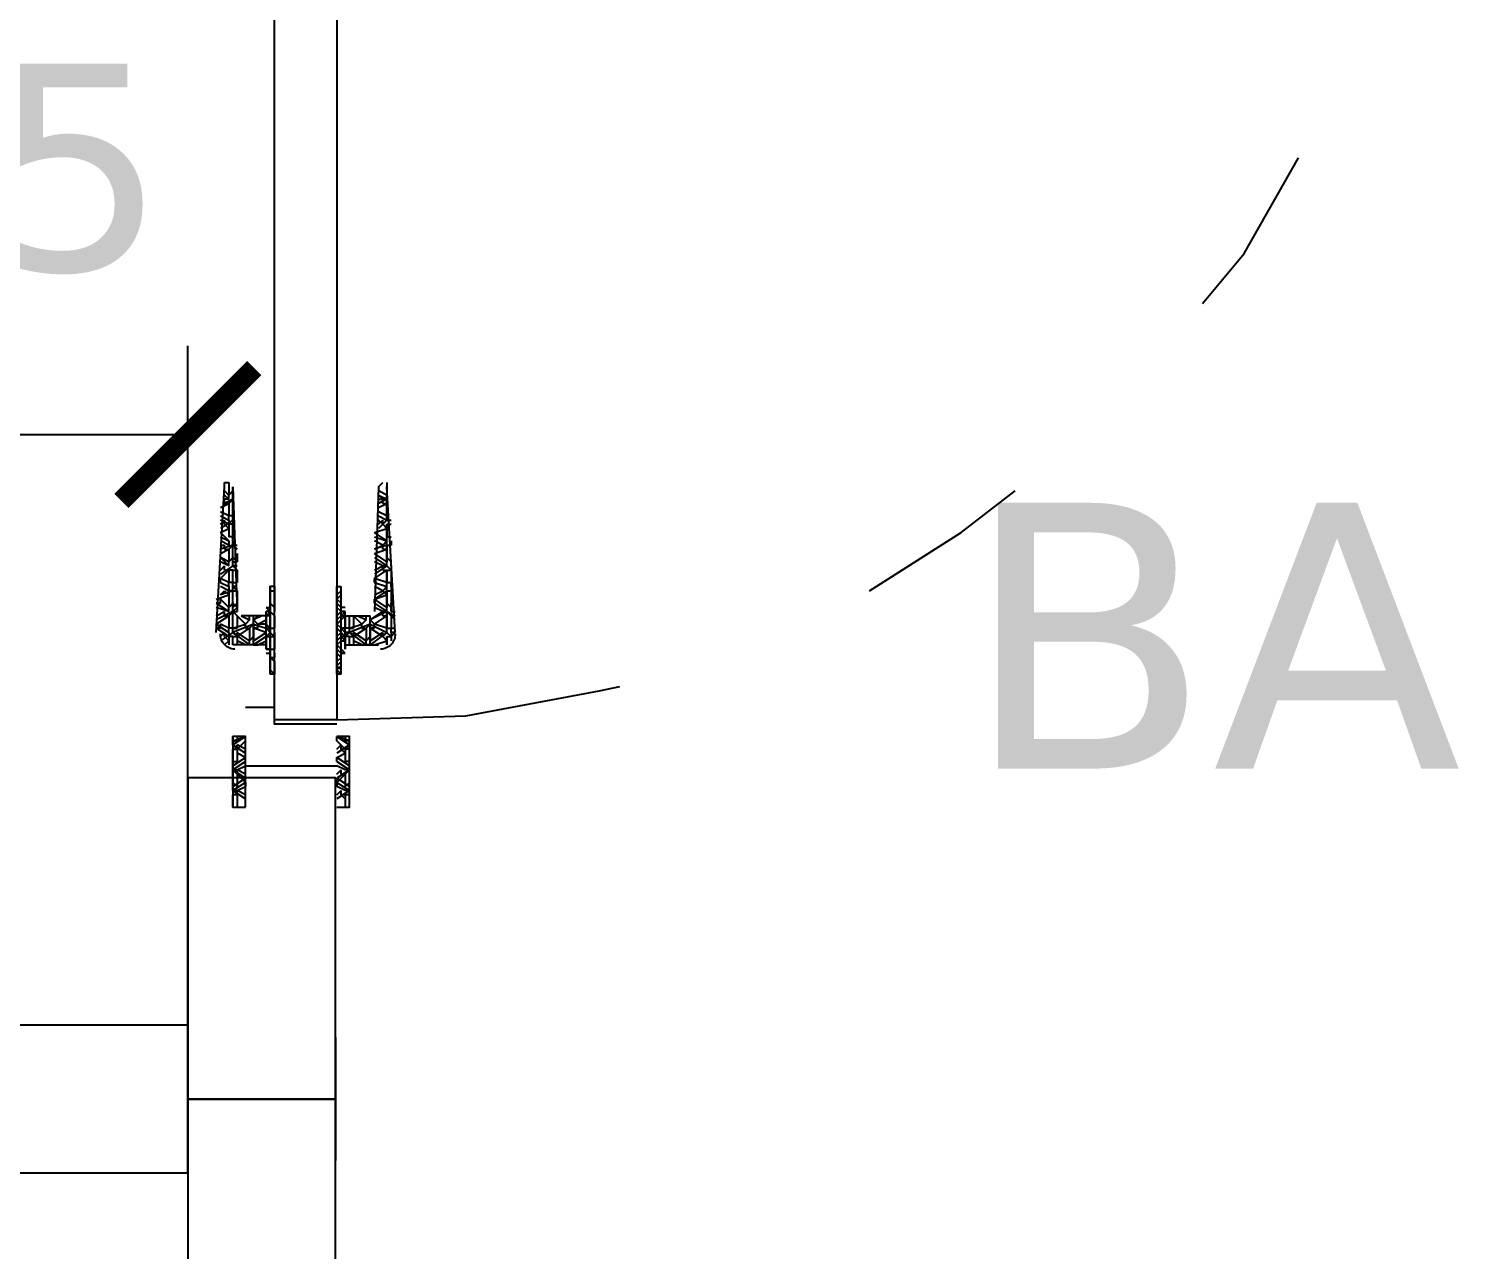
# Model space of a CAD drawing. Header units: centimetres. Extents: x -135 to 5290, y -1327 to 1388.
# Drawn here: x 3841.5 to 3939.7, y 437 to 519.7 of the extents above; entities that cross this region are included whole.
import ezdxf
from ezdxf.enums import TextEntityAlignment as Align

# ---------------------------------------------------------------- set-up
doc = ezdxf.new("R2010")
doc.units = ezdxf.units.CM
for name, color, linetype in [('IC_KAPILAR', 7, 'Continuous'), ('MONTAJ_OZEL_OLCU', 6, 'Continuous'), ('MONTAJ_OZEL_PANO', 6, 'Continuous'), ('MONTAJ_STANDART', 7, 'Continuous'), ('MONTAJ_YAZI', 4, 'Continuous')]:
    doc.layers.add(name, color=color, linetype=linetype)
doc.styles.add('PORTMAN', font='DejaVuSans.ttf')
doc.dimstyles.new('PORTMAN', dxfattribs={"dimtxt": 14, "dimasz": 9, "dimexe": 6, "dimexo": 5, "dimgap": 4, "dimtad": 1, "dimtxsty": 'PORTMAN', "dimblk": 'ARCHTICK', "dimcen": 2.5, "dimazin": 3, "dimtfac": 0.5, "dimtmove": 2, "dimatfit": 3})

# ---------------------------------------------------------------- blocks, each defined once
blk = doc.blocks.new('BOM_I16_577p5_IC_DOLU')
blk.add_lwpolyline([(0, 0), (10, 0), (10, 57.75), (0, 57.75)], close=True)
blk = doc.blocks.new('MNT_BOM_I16_577p5_IC_DOLU')
blk.add_blockref('BOM_I16_577p5_IC_DOLU', (0, 0))
blk = doc.blocks.new('_ARCHTICK')
at = {"color": 0, "linetype": 'BYBLOCK', "const_width": 0.15}
blk.add_lwpolyline([(-0.5, -0.5), (0.5, 0.5)], dxfattribs=at)
blk = doc.blocks.new('BOM_I14_1255p0_IC_DOLU')
blk.add_lwpolyline([(0, 0), (10, 0), (10, 125.5), (0, 125.5)], close=True)
blk = doc.blocks.new('MNT_BOM_I14_1255p0_IC_DOLU')
blk.add_blockref('BOM_I14_1255p0_IC_DOLU', (0, 0))
blk = doc.blocks.new('kaynak-ic-kapi')
at = {"color": 133, "linetype": 'Continuous', "lineweight": 25, "true_color": 0x6ec1dd}
for p, q in [((54259.032, 7922.696), (54259.314, 7922.978)), ((54259.314, 7922.978), (54259.314, 7922.696)), ((54259.314, 7922.978), (54269.182, 7922.414)), ((54259.596, 7922.696), (54259.596, 7922.978)), ((54260.16, 7922.978), (54260.442, 7922.696)), ((54260.442, 7922.978), (54260.442, 7922.696)), ((54260.724, 7922.696), (54260.724, 7922.978)), ((54258.468, 7922.414), (54259.032, 7922.414)), ((54259.032, 7922.414), (54258.468, 7922.414)), ((54258.468, 7921.568), (54258.75, 7922.414)), ((54258.468, 7921.85), (54258.468, 7921.568)), ((54258.468, 7919.595), (54258.468, 7921.85)), ((54258.75, 7922.696), (54258.75, 7922.696)), ((54259.032, 7922.696), (54258.75, 7922.696)), ((54258.75, 7922.696), (54258.75, 7922.696)), ((54259.032, 7922.132), (54258.75, 7922.414)), ((54258.75, 7921.286), (54259.314, 7922.132)), ((54259.032, 7922.414), (54259.032, 7922.696)), ((54259.314, 7922.696), (54259.032, 7922.696)), ((54259.032, 7922.414), (54259.032, 7922.414)), ((54259.314, 7922.414), (54259.032, 7922.132)), ((54259.032, 7922.132), (54259.314, 7922.132)), ((54259.032, 7922.132), (54259.596, 7921.286)), ((54259.314, 7922.696), (54259.596, 7922.696)), ((54259.314, 7922.414), (54259.596, 7922.414)), ((54259.596, 7922.414), (54259.596, 7922.696)), ((54260.442, 7922.696), (54259.596, 7922.696)), ((54259.596, 7922.414), (54259.596, 7922.414)), ((54260.442, 7922.414), (54259.596, 7922.414)), ((54259.596, 7922.414), (54259.878, 7921.568)), ((54259.878, 7921.568), (54260.442, 7922.414)), ((54260.724, 7922.414), (54260.16, 7921.286)), ((54260.16, 7921.286), (54260.724, 7922.132)), ((54260.724, 7922.414), (54260.442, 7922.696)), ((54260.724, 7922.414), (54260.442, 7922.414)), ((54260.442, 7922.132), (54260.442, 7922.414)), ((54260.442, 7922.132), (54260.724, 7922.132)), ((54261.006, 7922.696), (54260.724, 7922.696)), ((54260.724, 7922.696), (54260.724, 7922.696)), ((54260.724, 7922.696), (54261.006, 7922.696)), ((54260.724, 7922.414), (54260.724, 7922.132)), ((54260.724, 7922.414), (54261.006, 7922.414)), ((54260.724, 7922.132), (54261.006, 7921.568)), ((54269.182, 7921.85), (54260.724, 7921.568)), ((54261.288, 7922.414), (54261.006, 7922.696)), ((54262.134, 7922.696), (54261.006, 7922.696)), ((54261.006, 7922.696), (54261.288, 7922.696)), ((54261.288, 7922.414), (54261.006, 7922.414)), ((54262.134, 7922.414), (54261.006, 7922.414)), ((54261.006, 7922.414), (54261.57, 7921.568)), ((54262.134, 7922.414), (54261.57, 7921.568)), ((54261.57, 7921.568), (54261.852, 7922.414)), ((54261.852, 7922.696), (54261.852, 7922.696)), ((54261.852, 7922.696), (54261.852, 7922.696)), ((54262.134, 7922.132), (54261.852, 7922.414)), ((54261.852, 7921.568), (54262.134, 7922.132)), ((54262.134, 7922.414), (54262.134, 7922.696)), ((54262.134, 7922.414), (54262.134, 7922.696)), ((54262.416, 7922.696), (54262.134, 7922.696)), ((54262.134, 7922.414), (54262.134, 7922.414)), ((54262.416, 7922.414), (54262.134, 7922.132)), ((54262.134, 7922.132), (54262.134, 7922.132)), ((54262.134, 7922.132), (54262.416, 7921.568)), ((54262.416, 7922.696), (54262.416, 7922.696)), ((54262.416, 7922.696), (54262.698, 7922.696)), ((54262.698, 7921.568), (54262.416, 7922.414)), ((54262.416, 7922.414), (54262.698, 7922.414)), ((54262.698, 7922.414), (54262.698, 7922.696)), ((54263.543, 7922.696), (54262.698, 7922.696)), ((54262.698, 7922.696), (54262.698, 7922.696)), ((54262.698, 7922.414), (54262.698, 7922.414)), ((54263.543, 7922.414), (54262.698, 7922.414)), ((54262.698, 7922.414), (54262.979, 7921.568)), ((54262.979, 7921.568), (54263.543, 7922.414)), ((54263.825, 7922.414), (54263.261, 7921.568)), ((54263.543, 7922.414), (54263.543, 7922.696)), ((54263.543, 7922.696), (54263.543, 7922.696)), ((54263.543, 7922.696), (54263.543, 7922.696)), ((54263.543, 7922.414), (54263.543, 7922.414)), ((54263.543, 7922.132), (54263.543, 7922.414)), ((54263.543, 7922.132), (54263.825, 7922.132)), ((54263.543, 7921.568), (54263.825, 7922.132)), ((54263.825, 7922.696), (54263.825, 7922.696)), ((54263.825, 7922.696), (54263.825, 7922.696)), ((54263.825, 7922.696), (54264.107, 7922.696)), ((54263.825, 7922.414), (54263.825, 7922.132)), ((54263.825, 7922.414), (54264.107, 7922.414)), ((54263.825, 7922.132), (54264.107, 7921.568)), ((54264.389, 7922.414), (54264.107, 7922.696)), ((54264.107, 7922.696), (54264.107, 7922.696)), ((54264.389, 7922.414), (54264.107, 7922.414)), ((54264.953, 7922.414), (54264.107, 7922.414)), ((54264.107, 7922.414), (54264.671, 7921.568)), ((54264.671, 7921.568), (54264.953, 7922.414)), ((54265.235, 7922.414), (54264.953, 7921.568)), ((54265.235, 7922.414), (54264.953, 7922.414)), ((54264.953, 7922.132), (54264.953, 7922.414)), ((54264.953, 7922.132), (54265.235, 7922.132)), ((54264.953, 7921.568), (54265.235, 7922.132)), ((54265.235, 7922.414), (54265.235, 7922.696)), ((54265.235, 7922.414), (54265.235, 7922.696)), ((54265.517, 7922.696), (54265.235, 7922.696)), ((54265.517, 7922.414), (54265.235, 7922.132)), ((54265.235, 7922.132), (54265.517, 7921.568)), ((54265.517, 7922.696), (54265.517, 7922.696)), ((54265.517, 7922.696), (54265.517, 7922.696)), ((54265.517, 7922.696), (54265.517, 7922.696)), ((54265.799, 7921.568), (54265.517, 7922.414)), ((54265.517, 7922.414), (54265.517, 7922.414)), ((54265.517, 7922.414), (54266.081, 7921.568)), ((54265.799, 7922.414), (54265.799, 7922.696)), ((54265.799, 7922.414), (54265.799, 7922.414)), ((54266.645, 7922.414), (54265.799, 7922.414)), ((54266.081, 7921.568), (54266.363, 7922.414)), ((54266.927, 7922.414), (54266.363, 7921.85)), ((54266.645, 7922.132), (54266.363, 7922.414)), ((54266.645, 7922.414), (54266.645, 7922.696)), ((54266.645, 7922.414), (54266.645, 7922.414)), ((54266.927, 7922.414), (54266.645, 7922.132)), ((54266.645, 7922.132), (54266.927, 7922.132)), ((54266.645, 7921.85), (54266.927, 7922.132)), ((54266.645, 7922.132), (54266.927, 7921.85)), ((54266.927, 7922.414), (54268.336, 7922.414)), ((54266.927, 7922.414), (54267.209, 7922.414)), ((54267.209, 7922.414), (54267.209, 7922.414)), ((54267.209, 7922.414), (54267.209, 7922.414)), ((54268.054, 7922.414), (54267.209, 7922.414)), ((54267.209, 7922.414), (54267.491, 7921.85)), ((54267.772, 7921.85), (54268.054, 7922.414)), ((54268.336, 7922.414), (54268.054, 7921.85)), ((54268.336, 7922.414), (54268.054, 7922.414)), ((54268.054, 7922.132), (54268.054, 7922.414)), ((54268.054, 7922.132), (54268.336, 7922.132)), ((54268.618, 7921.85), (54268.336, 7922.414)), ((54268.336, 7922.414), (54268.336, 7922.414)), ((54268.336, 7922.414), (54268.336, 7922.132)), ((54268.336, 7922.414), (54268.618, 7922.414)), ((54268.336, 7921.85), (54268.336, 7922.132)), ((54268.336, 7922.132), (54268.618, 7921.85)), ((54268.9, 7922.414), (54268.618, 7922.414)), ((54269.464, 7922.414), (54268.618, 7922.414)), ((54268.618, 7922.414), (54268.9, 7921.85)), ((54269.182, 7921.85), (54269.464, 7922.132)), ((54269.464, 7922.132), (54269.464, 7922.132)), ((54258.468, 7921.286), (54258.468, 7921.568)), ((54258.468, 7921.568), (54258.468, 7921.568)), ((54258.468, 7921.286), (54258.468, 7921.286)), ((54258.468, 7921.286), (54258.75, 7921.286)), ((54258.468, 7921.004), (54258.468, 7920.723)), ((54258.468, 7921.004), (54258.75, 7921.004)), ((54259.032, 7921.286), (54258.75, 7921.286)), ((54259.032, 7921.286), (54258.75, 7921.004)), ((54259.596, 7921.286), (54258.75, 7921.286)), ((54259.596, 7921.004), (54258.75, 7921.004)), ((54258.75, 7921.004), (54259.314, 7920.159)), ((54259.032, 7920.159), (54259.596, 7921.004)), ((54259.596, 7921.568), (54259.596, 7921.286)), ((54259.596, 7921.568), (54259.878, 7921.568)), ((54259.878, 7921.286), (54259.596, 7921.286)), ((54259.878, 7921.286), (54259.596, 7921.004)), ((54259.596, 7920.723), (54259.596, 7921.004)), ((54260.16, 7921.286), (54259.878, 7921.568)), ((54260.16, 7921.004), (54259.878, 7920.723)), ((54260.16, 7921.286), (54260.16, 7921.286)), ((54260.442, 7920.441), (54260.16, 7921.004)), ((54260.16, 7921.004), (54260.16, 7921.004)), ((54260.16, 7921.004), (54260.442, 7921.004)), ((54260.442, 7921.286), (54260.442, 7921.286)), ((54260.442, 7921.286), (54260.442, 7921.286)), ((54260.442, 7919.595), (54260.442, 7921.286)), ((54260.442, 7921.004), (54260.442, 7921.004)), ((54260.442, 7921.004), (54260.442, 7921.004)), ((54260.724, 7921.286), (54260.724, 7921.286)), ((54261.288, 7921.568), (54261.288, 7921.568)), ((54261.288, 7921.568), (54261.57, 7921.568)), ((54262.698, 7921.568), (54262.698, 7921.568)), ((54262.698, 7921.568), (54262.979, 7921.568)), ((54247.473, 7919.877), (54248.319, 7919.877)), ((54248.601, 7919.877), (54248.037, 7919.031)), ((54248.319, 7919.877), (54248.319, 7919.595)), ((54249.164, 7919.031), (54248.601, 7919.877)), ((54248.601, 7919.877), (54248.601, 7919.595)), ((54248.601, 7919.877), (54248.882, 7919.877)), ((54249.164, 7919.877), (54248.882, 7919.595)), ((54248.882, 7919.877), (54249.446, 7919.031)), ((54249.164, 7919.877), (54249.164, 7919.877)), ((54250.01, 7919.877), (54249.446, 7919.031)), ((54250.01, 7919.877), (54249.728, 7919.595)), ((54250.574, 7919.031), (54250.01, 7919.877)), ((54250.01, 7919.877), (54250.01, 7919.877)), ((54250.01, 7919.877), (54250.01, 7919.595)), ((54250.01, 7919.877), (54250.292, 7919.877)), ((54250.292, 7919.877), (54250.856, 7919.031)), ((54250.574, 7919.877), (54250.574, 7919.877)), ((54250.574, 7919.877), (54250.574, 7919.595)), ((54251.702, 7919.877), (54251.138, 7919.031)), ((54251.42, 7919.877), (54251.42, 7919.877)), ((54251.42, 7919.877), (54251.42, 7919.595)), ((54251.702, 7919.877), (54251.42, 7919.595)), ((54252.266, 7919.031), (54251.702, 7919.877)), ((54251.702, 7919.877), (54252.266, 7919.877)), ((54251.702, 7919.877), (54251.984, 7919.877)), ((54251.984, 7919.877), (54251.984, 7919.877)), ((54251.984, 7919.877), (54251.984, 7919.595)), ((54251.984, 7919.877), (54252.266, 7919.031)), ((54258.468, 7920.723), (54258.468, 7920.723)), ((54258.468, 7920.723), (54258.468, 7920.723)), ((54258.468, 7920.723), (54258.75, 7920.159)), ((54259.032, 7920.159), (54258.468, 7920.159)), ((54258.468, 7919.877), (54259.032, 7919.877)), ((54259.032, 7920.159), (54258.75, 7920.159)), ((54259.032, 7919.877), (54259.032, 7920.159)), ((54259.314, 7919.877), (54259.032, 7920.159)), ((54259.032, 7920.159), (54259.314, 7920.159)), ((54259.032, 7919.877), (54259.032, 7919.595)), ((54259.314, 7919.877), (54260.442, 7919.877)), ((54259.314, 7919.877), (54259.596, 7919.877)), ((54259.314, 7919.877), (54259.596, 7919.877)), ((54259.596, 7920.723), (54259.878, 7920.723)), ((54259.596, 7919.877), (54259.878, 7920.723)), ((54259.596, 7919.877), (54259.596, 7920.159)), ((54260.442, 7920.159), (54259.596, 7920.159)), ((54259.596, 7919.877), (54259.596, 7919.595)), ((54259.596, 7919.877), (54259.596, 7919.595)), ((54259.878, 7920.723), (54260.442, 7920.159)), ((54260.442, 7920.159), (54260.442, 7920.159)), ((54248.319, 7919.595), (54247.473, 7919.595)), ((54248.319, 7919.313), (54248.037, 7919.595)), ((54248.319, 7919.313), (54248.601, 7919.313)), ((54248.319, 7919.031), (54248.601, 7919.313)), ((54248.601, 7919.595), (54248.882, 7919.031)), ((54249.728, 7919.595), (54248.882, 7919.595)), ((54249.164, 7919.031), (54248.882, 7919.031)), ((54249.164, 7919.031), (54249.728, 7919.595)), ((54249.164, 7919.031), (54249.446, 7919.031)), ((54249.728, 7919.313), (54249.728, 7919.595)), ((54249.728, 7919.313), (54250.01, 7919.313)), ((54249.728, 7919.031), (54250.01, 7919.313)), ((54250.01, 7919.595), (54250.292, 7919.031)), ((54250.292, 7912.828), (54250.292, 7919.031)), ((54251.42, 7919.595), (54250.574, 7919.595)), ((54250.574, 7919.031), (54250.574, 7919.031)), ((54250.574, 7919.031), (54250.856, 7919.031)), ((54250.856, 7919.031), (54251.138, 7919.595)), ((54251.42, 7919.313), (54251.138, 7919.595)), ((54251.42, 7919.595), (54251.984, 7919.031)), ((54251.42, 7919.313), (54251.702, 7919.313)), ((54251.42, 7919.031), (54251.702, 7919.313)), ((54252.266, 7919.595), (54251.984, 7919.595)), ((54251.984, 7919.031), (54251.984, 7919.031)), ((54251.984, 7919.031), (54252.266, 7919.031)), ((54252.266, 7919.031), (54252.266, 7919.031)), ((54327.544, 7919.031), (54253.394, 7919.031)), ((54253.394, 7919.031), (54253.394, 7914.802)), ((54256.777, 7919.031), (54256.495, 7919.313)), ((54256.495, 7919.313), (54262.416, 7919.313)), ((54256.777, 7919.031), (54256.495, 7919.031)), ((54256.495, 7919.031), (54256.495, 7919.031)), ((54256.777, 7919.031), (54257.059, 7919.313)), ((54256.777, 7919.313), (54257.059, 7919.031)), ((54256.777, 7919.031), (54257.059, 7919.031)), ((54257.341, 7919.313), (54257.059, 7919.031)), ((54257.341, 7919.031), (54257.623, 7919.313)), ((54257.623, 7919.313), (54257.905, 7919.031)), ((54257.905, 7919.313), (54257.905, 7919.595)), ((54257.905, 7919.595), (54258.187, 7919.313)), ((54257.905, 7919.595), (54257.905, 7919.313)), ((54258.187, 7919.031), (54257.905, 7919.313)), ((54258.187, 7919.595), (54258.187, 7919.595)), ((54259.032, 7919.595), (54258.187, 7919.595)), ((54258.187, 7919.595), (54260.724, 7919.595)), ((54258.187, 7919.595), (54258.187, 7919.595)), ((54258.187, 7919.313), (54258.468, 7919.031)), ((54258.187, 7919.031), (54258.187, 7919.031)), ((54258.187, 7919.031), (54258.468, 7919.031)), ((54258.468, 7919.031), (54258.75, 7919.313)), ((54259.032, 7919.313), (54258.75, 7919.595)), ((54258.75, 7919.313), (54258.75, 7919.595)), ((54259.032, 7919.595), (54259.314, 7919.313)), ((54259.032, 7919.313), (54259.314, 7919.313)), ((54259.032, 7919.031), (54259.314, 7919.313)), ((54259.314, 7919.313), (54259.596, 7919.031)), ((54260.442, 7919.595), (54259.596, 7919.595)), ((54259.596, 7919.031), (54259.596, 7919.031)), ((54259.596, 7919.031), (54259.878, 7919.031)), ((54260.442, 7919.595), (54260.442, 7919.595)), ((54260.442, 7919.313), (54260.442, 7919.595)), ((54260.442, 7919.313), (54260.724, 7919.313)), ((54260.442, 7919.031), (54260.724, 7919.313)), ((54260.724, 7919.595), (54260.724, 7919.595)), ((54260.724, 7919.595), (54260.724, 7919.595)), ((54261.006, 7919.595), (54261.006, 7919.313)), ((54261.288, 7919.031), (54261.006, 7919.313)), ((54261.288, 7919.313), (54261.57, 7919.031)), ((54261.288, 7919.031), (54261.288, 7919.031)), ((54261.288, 7919.031), (54261.57, 7919.031)), ((54261.57, 7919.031), (54261.852, 7919.313)), ((54262.134, 7919.313), (54261.852, 7919.031)), ((54261.852, 7919.031), (54262.134, 7919.313)), ((54262.416, 7919.313), (54262.416, 7919.313)), ((54253.394, 7914.802), (54327.262, 7914.802)), ((54254.239, 7914.802), (54254.239, 7912.828)), ((54256.495, 7914.802), (54256.495, 7914.802)), ((54256.777, 7914.52), (54256.495, 7914.802)), ((54257.341, 7914.802), (54256.495, 7914.802)), ((54256.495, 7914.802), (54256.495, 7914.802)), ((54256.495, 7914.802), (54256.495, 7914.52)), ((54256.495, 7914.52), (54256.495, 7914.52)), ((54256.777, 7914.52), (54256.495, 7914.52)), ((54256.495, 7914.52), (54256.495, 7914.52)), ((54257.623, 7914.52), (54257.341, 7914.802)), ((54257.341, 7914.802), (54257.341, 7914.802)), ((54257.341, 7914.802), (54257.341, 7914.802)), ((54257.623, 7914.52), (54257.341, 7914.52)), ((54257.905, 7914.802), (54257.623, 7914.802)), ((54257.623, 7914.802), (54257.623, 7914.802)), ((54257.623, 7914.802), (54257.905, 7914.802)), ((54257.623, 7914.52), (54257.623, 7914.52)), ((54257.623, 7914.52), (54257.623, 7914.52)), ((54257.623, 7914.52), (54257.905, 7914.52)), ((54257.905, 7914.802), (54258.187, 7914.802)), ((54257.905, 7914.52), (54258.187, 7914.52)), ((54257.905, 7914.238), (54257.905, 7914.52)), ((54258.187, 7914.52), (54258.187, 7914.802)), ((54259.032, 7914.802), (54258.187, 7914.802)), ((54258.187, 7914.238), (54258.187, 7914.52)), ((54258.187, 7914.52), (54258.187, 7914.238)), ((54259.032, 7914.238), (54258.187, 7914.238)), ((54258.187, 7914.238), (54258.187, 7914.238)), ((54258.187, 7914.238), (54260.724, 7914.238)), ((54258.468, 7913.674), (54258.75, 7914.238)), ((54258.468, 7914.238), (54258.468, 7911.982)), ((54259.032, 7914.802), (54258.75, 7914.802)), ((54258.75, 7914.802), (54258.75, 7914.802)), ((54259.032, 7914.238), (54258.75, 7914.238)), ((54258.75, 7914.238), (54258.75, 7914.238)), ((54258.75, 7913.392), (54259.314, 7914.238)), ((54259.032, 7914.52), (54259.032, 7914.802)), ((54259.314, 7914.802), (54259.032, 7914.802)), ((54259.032, 7914.52), (54259.032, 7914.238)), ((54259.314, 7914.52), (54259.032, 7914.52)), ((54259.032, 7914.238), (54259.032, 7914.52)), ((54259.032, 7914.238), (54259.314, 7914.52)), ((54259.032, 7914.238), (54259.314, 7914.238)), ((54259.032, 7914.238), (54259.314, 7914.238)), ((54259.314, 7914.802), (54259.314, 7914.802)), ((54259.314, 7914.802), (54259.596, 7914.802)), ((54259.314, 7914.52), (54259.596, 7914.52)), ((54259.314, 7914.238), (54259.314, 7914.238)), ((54259.314, 7914.238), (54259.596, 7913.392)), ((54259.596, 7914.52), (54259.596, 7914.802)), ((54260.442, 7914.802), (54259.596, 7914.802)), ((54259.596, 7914.802), (54259.596, 7914.802)), ((54259.596, 7914.238), (54259.596, 7914.52)), ((54259.596, 7914.52), (54259.596, 7914.52)), ((54259.596, 7914.52), (54259.878, 7914.238)), ((54259.878, 7913.392), (54259.596, 7914.238)), ((54260.442, 7914.238), (54259.596, 7914.238)), ((54259.878, 7913.674), (54260.16, 7914.238)), ((54259.878, 7914.238), (54259.878, 7913.674)), ((54260.16, 7914.238), (54260.442, 7914.238)), ((54260.442, 7913.956), (54260.16, 7913.392)), ((54260.724, 7914.52), (54260.442, 7914.802)), ((54260.724, 7914.52), (54260.442, 7914.802)), ((54260.442, 7914.802), (54260.442, 7914.802)), ((54260.442, 7914.802), (54260.442, 7914.802)), ((54260.724, 7914.52), (54260.442, 7914.238)), ((54260.442, 7914.238), (54260.442, 7914.238)), ((54260.442, 7914.238), (54260.724, 7914.238)), ((54260.442, 7914.238), (54260.442, 7912.546)), ((54261.006, 7914.802), (54260.724, 7914.802)), ((54260.724, 7914.802), (54260.724, 7914.802)), ((54260.724, 7914.802), (54261.006, 7914.802)), ((54261.006, 7914.238), (54260.724, 7914.52)), ((54260.724, 7914.52), (54260.724, 7914.238)), ((54260.724, 7914.52), (54261.006, 7914.52)), ((54260.724, 7914.238), (54260.724, 7914.238)), ((54260.724, 7914.238), (54260.724, 7914.238)), ((54260.724, 7914.238), (54260.724, 7914.238)), ((54261.288, 7914.52), (54261.006, 7914.802)), ((54262.134, 7914.802), (54261.006, 7914.802)), ((54261.006, 7914.802), (54261.288, 7914.802)), ((54261.006, 7914.52), (54261.006, 7914.52)), ((54261.006, 7914.238), (54261.006, 7914.52)), ((54261.288, 7914.52), (54261.288, 7914.52)), ((54261.852, 7914.802), (54261.852, 7914.802)), ((54261.852, 7914.802), (54261.852, 7914.802)), ((54262.134, 7914.52), (54262.134, 7914.802)), ((54262.134, 7914.52), (54262.134, 7914.802)), ((54262.416, 7914.802), (54262.134, 7914.802)), ((54262.134, 7914.52), (54262.134, 7914.52)), ((54262.134, 7914.52), (54262.134, 7914.52)), ((54262.416, 7914.802), (54262.416, 7914.802)), ((54262.416, 7914.802), (54262.416, 7914.802)), ((54262.416, 7914.52), (54262.416, 7914.52)), ((54262.416, 7914.52), (54262.416, 7914.52)), ((54262.416, 7914.52), (54262.416, 7914.52)), ((54258.468, 7913.392), (54258.468, 7913.674)), ((54258.468, 7913.674), (54258.468, 7913.674)), ((54258.468, 7913.674), (54258.468, 7913.674)), ((54258.468, 7913.392), (54258.468, 7913.392)), ((54258.468, 7913.392), (54258.75, 7913.392)), ((54259.314, 7911.982), (54258.468, 7913.11)), ((54258.468, 7913.11), (54258.468, 7912.828)), ((54258.468, 7913.11), (54258.75, 7913.11)), ((54259.032, 7913.392), (54258.75, 7913.392)), ((54259.032, 7913.392), (54258.75, 7913.11)), ((54259.596, 7913.392), (54258.75, 7913.392)), ((54259.596, 7913.11), (54258.75, 7913.11)), ((54258.75, 7913.11), (54259.314, 7912.264)), ((54259.032, 7912.264), (54259.596, 7913.11)), ((54259.596, 7913.674), (54259.596, 7913.392)), ((54259.596, 7913.674), (54259.878, 7913.674)), ((54259.878, 7913.392), (54259.596, 7913.392)), ((54259.878, 7913.392), (54259.596, 7913.11)), ((54259.596, 7912.828), (54259.596, 7913.11)), ((54260.16, 7913.392), (54259.878, 7913.674)), ((54260.16, 7913.11), (54259.878, 7912.828)), ((54260.16, 7913.392), (54260.442, 7913.674)), ((54260.16, 7913.392), (54260.16, 7913.392)), ((54260.442, 7912.546), (54260.16, 7913.11)), ((54260.16, 7913.11), (54260.16, 7913.11)), ((54260.16, 7913.11), (54260.442, 7913.11)), ((54260.442, 7913.392), (54260.442, 7913.392)), ((54260.442, 7913.392), (54260.442, 7913.392)), ((54260.442, 7913.11), (54260.442, 7913.11)), ((54260.442, 7913.11), (54260.442, 7913.11)), ((54248.319, 7912.264), (54247.473, 7912.264)), ((54247.473, 7911.982), (54248.319, 7911.982)), ((54248.601, 7911.982), (54248.037, 7912.828)), ((54248.319, 7912.264), (54248.037, 7912.264)), ((54248.319, 7912.828), (54248.601, 7912.264)), ((54248.319, 7912.264), (54248.319, 7911.982)), ((54248.319, 7912.264), (54248.601, 7912.264)), ((54249.164, 7912.828), (54248.601, 7911.982)), ((54248.601, 7912.264), (54248.882, 7912.828)), ((54249.164, 7912.828), (54248.882, 7912.828)), ((54248.882, 7911.982), (54249.446, 7912.828)), ((54249.164, 7911.982), (54248.882, 7912.264)), ((54249.728, 7912.264), (54248.882, 7912.264)), ((54249.164, 7912.828), (54249.446, 7912.828)), ((54249.164, 7912.828), (54249.728, 7912.264)), ((54249.164, 7911.982), (54249.164, 7911.982)), ((54250.01, 7911.982), (54249.446, 7912.828)), ((54249.728, 7912.828), (54250.01, 7912.264)), ((54250.01, 7911.982), (54249.728, 7912.264)), ((54249.728, 7912.264), (54249.728, 7912.264)), ((54249.728, 7912.264), (54250.01, 7912.264)), ((54250.574, 7912.828), (54250.01, 7911.982)), ((54250.01, 7912.264), (54250.292, 7912.828)), ((54250.01, 7911.982), (54250.01, 7912.264)), ((54250.01, 7911.982), (54250.01, 7911.982)), ((54250.01, 7911.982), (54250.292, 7911.982)), ((54250.292, 7911.982), (54250.856, 7912.828)), ((54250.574, 7912.828), (54250.574, 7912.828)), ((54250.574, 7912.828), (54250.856, 7912.828)), ((54250.574, 7911.982), (54250.574, 7912.264)), ((54251.42, 7912.264), (54250.574, 7912.264)), ((54250.574, 7911.982), (54250.574, 7911.982)), ((54250.856, 7912.828), (54251.138, 7912.264)), ((54251.702, 7911.982), (54251.138, 7912.828)), ((54251.42, 7912.264), (54251.138, 7912.264)), ((54251.42, 7912.264), (54251.984, 7912.828)), ((54251.42, 7912.828), (54251.702, 7912.264)), ((54251.42, 7911.982), (54251.42, 7912.264)), ((54251.702, 7911.982), (54251.42, 7912.264)), ((54251.42, 7912.264), (54251.702, 7912.264)), ((54251.42, 7911.982), (54251.42, 7911.982)), ((54252.266, 7912.828), (54251.702, 7911.982)), ((54251.702, 7911.982), (54252.266, 7911.982)), ((54251.702, 7911.982), (54251.984, 7911.982)), ((54251.984, 7912.828), (54251.984, 7912.828)), ((54251.984, 7912.828), (54252.266, 7912.828)), ((54251.984, 7911.982), (54252.266, 7912.828)), ((54251.984, 7911.982), (54251.984, 7912.264)), ((54252.266, 7912.264), (54251.984, 7912.264)), ((54251.984, 7911.982), (54251.984, 7911.982)), ((54252.266, 7912.828), (54252.266, 7912.828)), ((54258.468, 7912.828), (54258.468, 7912.828)), ((54258.468, 7912.828), (54258.468, 7912.828)), ((54258.468, 7912.828), (54258.75, 7912.264)), ((54259.032, 7912.264), (54258.468, 7912.264)), ((54258.468, 7911.982), (54259.032, 7911.982)), ((54259.032, 7912.264), (54258.75, 7912.264)), ((54259.032, 7911.982), (54259.032, 7912.264)), ((54259.314, 7911.982), (54259.032, 7912.264)), ((54259.032, 7912.264), (54259.314, 7912.264)), ((54259.032, 7911.982), (54259.032, 7911.7)), ((54259.314, 7911.982), (54259.596, 7911.982)), ((54259.596, 7912.828), (54259.878, 7912.828)), ((54259.596, 7911.982), (54259.878, 7912.828)), ((54259.596, 7911.982), (54259.596, 7912.264)), ((54260.442, 7912.264), (54259.596, 7912.264)), ((54259.596, 7911.982), (54259.596, 7911.7)), ((54259.878, 7912.828), (54260.442, 7912.264)), ((54260.724, 7911.982), (54260.442, 7912.264)), ((54260.724, 7911.982), (54260.442, 7912.264)), ((54260.442, 7912.264), (54260.442, 7912.264)), ((54260.724, 7911.982), (54260.442, 7911.7)), ((54260.724, 7912.546), (54260.724, 7912.546)), ((54260.724, 7911.982), (54260.724, 7912.264)), ((54260.724, 7912.264), (54260.724, 7912.264)), ((54269.182, 7911.982), (54260.724, 7912.264)), ((54260.724, 7911.982), (54261.006, 7911.982)), ((54261.288, 7911.982), (54261.006, 7912.264)), ((54262.134, 7912.264), (54261.006, 7912.264)), ((54261.006, 7911.982), (54261.288, 7912.264)), ((54261.288, 7911.982), (54261.006, 7911.7)), ((54261.852, 7912.264), (54261.852, 7912.264)), ((54261.852, 7912.264), (54261.852, 7912.264)), ((54262.134, 7911.982), (54261.852, 7911.137)), ((54262.134, 7911.982), (54262.134, 7912.264)), ((54262.134, 7911.982), (54262.134, 7912.264)), ((54262.416, 7911.982), (54262.134, 7912.264)), ((54262.134, 7911.982), (54262.134, 7911.7)), ((54262.416, 7912.264), (54262.416, 7911.982)), ((54262.416, 7911.982), (54262.698, 7911.982)), ((54262.698, 7911.982), (54262.698, 7912.264)), ((54263.543, 7912.264), (54262.698, 7912.264)), ((54262.698, 7911.982), (54262.698, 7912.264)), ((54262.698, 7911.982), (54262.698, 7911.7)), ((54263.261, 7912.264), (54263.543, 7912.264)), ((54263.825, 7911.982), (54263.543, 7912.264)), ((54263.543, 7911.982), (54263.543, 7912.264)), ((54263.543, 7912.264), (54263.543, 7912.264)), ((54263.543, 7911.982), (54263.543, 7911.7)), ((54263.825, 7911.982), (54263.825, 7912.264)), ((54263.825, 7911.982), (54264.107, 7911.982)), ((54264.389, 7911.982), (54264.107, 7912.264)), ((54264.671, 7912.264), (54264.107, 7912.264)), ((54264.107, 7911.982), (54264.107, 7912.264)), ((54264.389, 7911.982), (54264.107, 7911.7)), ((54265.235, 7911.982), (54264.953, 7912.264)), ((54265.235, 7911.982), (54264.953, 7911.137)), ((54265.235, 7911.982), (54264.953, 7911.7)), ((54265.235, 7911.982), (54265.235, 7912.264)), ((54265.517, 7911.982), (54265.235, 7911.982)), ((54265.517, 7911.982), (54265.517, 7911.982)), ((54265.517, 7911.982), (54265.517, 7911.982)), ((54265.517, 7911.982), (54265.799, 7911.982)), ((54265.799, 7911.982), (54265.799, 7911.982)), ((54265.799, 7911.982), (54265.799, 7911.7)), ((54266.927, 7911.982), (54266.363, 7911.137)), ((54266.927, 7911.982), (54266.645, 7911.982)), ((54266.645, 7911.982), (54266.645, 7911.982)), ((54266.645, 7911.982), (54266.645, 7911.7)), ((54266.927, 7911.982), (54266.927, 7911.982)), ((54266.927, 7911.982), (54267.209, 7911.982)), ((54267.209, 7911.982), (54267.209, 7911.982)), ((54267.209, 7911.982), (54267.209, 7911.7)), ((54267.209, 7911.982), (54267.209, 7911.982)), ((54268.336, 7911.982), (54268.054, 7911.418)), ((54268.336, 7911.982), (54268.054, 7911.7)), ((54268.336, 7911.982), (54268.336, 7911.982)), ((54268.336, 7911.982), (54268.336, 7911.982)), ((54268.9, 7911.982), (54268.618, 7911.7)), ((54268.9, 7911.982), (54268.9, 7911.982)), ((54259.032, 7911.7), (54258.468, 7911.7)), ((54258.468, 7911.418), (54258.75, 7911.7)), ((54259.032, 7911.418), (54258.75, 7911.7)), ((54259.314, 7911.7), (54259.032, 7911.7)), ((54259.032, 7911.7), (54259.596, 7910.855)), ((54259.032, 7911.418), (54259.314, 7911.418)), ((54259.032, 7911.137), (54259.314, 7911.418)), ((54259.878, 7910.855), (54259.314, 7911.7)), ((54259.314, 7911.7), (54259.596, 7911.7)), ((54259.314, 7910.855), (54269.182, 7911.418)), ((54260.442, 7911.7), (54259.596, 7911.7)), ((54259.596, 7911.7), (54259.878, 7911.137)), ((54259.596, 7911.137), (54259.596, 7910.855)), ((54259.596, 7911.137), (54259.878, 7911.137)), ((54259.878, 7910.855), (54260.442, 7911.7)), ((54260.442, 7911.418), (54260.442, 7911.7)), ((54260.442, 7911.418), (54260.724, 7911.418)), ((54260.442, 7910.855), (54260.724, 7911.418)), ((54261.288, 7910.855), (54260.724, 7911.7)), ((54260.724, 7911.7), (54260.724, 7911.7)), ((54260.724, 7911.7), (54261.006, 7911.7)), ((54260.724, 7911.7), (54261.006, 7910.855)), ((54262.134, 7911.7), (54261.006, 7911.7)), ((54261.006, 7911.7), (54261.57, 7911.137)), ((54261.288, 7911.137), (54261.288, 7910.855)), ((54261.288, 7911.137), (54261.57, 7911.137)), ((54261.57, 7910.855), (54261.852, 7911.7)), ((54262.134, 7911.418), (54261.852, 7911.7)), ((54261.852, 7911.137), (54262.134, 7911.418)), ((54262.416, 7911.7), (54262.134, 7911.7)), ((54262.134, 7911.7), (54262.416, 7911.137)), ((54262.134, 7911.418), (54262.134, 7911.418)), ((54262.698, 7911.137), (54262.416, 7911.7)), ((54262.416, 7911.7), (54262.698, 7911.7)), ((54263.543, 7911.7), (54262.698, 7911.7)), ((54262.698, 7911.7), (54262.979, 7911.137)), ((54262.698, 7911.137), (54262.698, 7911.137)), ((54262.698, 7911.137), (54262.979, 7911.137)), ((54262.979, 7911.137), (54263.543, 7911.7)), ((54263.543, 7911.418), (54263.543, 7911.7)), ((54263.543, 7911.418), (54263.825, 7911.418)), ((54263.543, 7911.137), (54263.825, 7911.418)), ((54264.389, 7911.137), (54263.825, 7911.7)), ((54263.825, 7911.7), (54263.825, 7911.7)), ((54263.825, 7911.7), (54264.107, 7911.7)), ((54263.825, 7911.7), (54264.107, 7911.137)), ((54264.953, 7911.7), (54264.107, 7911.7)), ((54264.107, 7911.7), (54264.389, 7911.137)), ((54264.671, 7911.137), (54264.953, 7911.7)), ((54264.953, 7911.418), (54264.953, 7911.7)), ((54264.953, 7911.418), (54265.235, 7911.418)), ((54265.517, 7911.7), (54265.235, 7911.7)), ((54265.235, 7911.7), (54265.517, 7911.137)), ((54265.235, 7911.137), (54265.235, 7911.418)), ((54265.799, 7911.137), (54265.517, 7911.7)), ((54265.517, 7911.7), (54265.517, 7911.7)), ((54265.517, 7911.7), (54266.081, 7911.137)), ((54266.645, 7911.7), (54265.799, 7911.7)), ((54266.081, 7911.137), (54266.363, 7911.7)), ((54266.645, 7911.418), (54266.363, 7911.7)), ((54266.927, 7911.7), (54266.645, 7911.7)), ((54266.645, 7911.7), (54266.927, 7911.137)), ((54266.645, 7911.418), (54266.927, 7911.418)), ((54266.645, 7911.137), (54266.927, 7911.418)), ((54267.209, 7911.137), (54266.927, 7911.7)), ((54266.927, 7911.7), (54267.209, 7911.7)), ((54268.054, 7911.7), (54267.209, 7911.7)), ((54267.209, 7911.7), (54267.491, 7911.137)), ((54267.772, 7911.137), (54268.054, 7911.7)), ((54268.054, 7911.418), (54268.054, 7911.7)), ((54268.054, 7911.418), (54268.336, 7911.418)), ((54268.618, 7911.418), (54268.336, 7911.7)), ((54268.336, 7911.7), (54268.336, 7911.7)), ((54268.336, 7911.7), (54268.618, 7911.7)), ((54268.336, 7911.7), (54268.336, 7911.418)), ((54268.336, 7911.418), (54268.336, 7911.418)), ((54269.464, 7911.7), (54268.618, 7911.7)), ((54268.618, 7911.7), (54268.9, 7911.418)), ((54269.182, 7911.7), (54269.182, 7911.7)), ((54269.182, 7911.418), (54269.464, 7911.418)), ((54269.182, 7911.418), (54269.182, 7911.418)), ((54269.464, 7911.418), (54269.464, 7911.7)), ((54259.878, 7910.855), (54259.878, 7910.855))]:
    blk.add_line(p, q, dxfattribs=at)
at = {"color": 7, "linetype": 'Continuous', "lineweight": 25}
for points in [[(54281.588, 7977.674), (54284.971, 7980.494), (54291.455, 7984.159)], [(54262.134, 7955.119), (54266.081, 7961.322), (54268.9, 7964.987)], [(54253.394, 7919.031), (54253.675, 7927.771), (54255.367, 7936.793), (54255.649, 7938.203)]]:
    blk.add_lwpolyline(points, dxfattribs=at)
at = {"color": 133, "linetype": 'Continuous', "lineweight": 25, "true_color": 0x6ec1dd}
for points in [[(54261.288, 7921.568), (54260.724, 7922.414), (54260.442, 7922.978)], [(54259.314, 7922.414), (54258.468, 7921.286), (54258.468, 7921.004)], [(54259.878, 7921.286), (54259.314, 7922.414), (54259.032, 7922.696)], [(54259.314, 7922.414), (54260.724, 7922.414), (54262.134, 7922.414), (54263.543, 7922.414)], [(54264.389, 7921.568), (54263.825, 7922.414), (54263.543, 7922.696)], [(54263.825, 7922.414), (54265.235, 7922.414), (54266.645, 7922.414)], [(54267.209, 7921.85), (54266.927, 7922.414), (54266.927, 7922.696)], [(54258.468, 7921.286), (54259.878, 7921.286), (54260.442, 7921.286)], [(54259.314, 7919.595), (54259.314, 7919.877), (54258.468, 7921.004)], [(54259.878, 7921.286), (54259.314, 7919.877), (54259.032, 7919.595), (54259.032, 7919.313), (54258.75, 7919.031)], [(54247.473, 7919.031), (54247.473, 7919.877), (54252.266, 7919.877), (54252.266, 7919.031)], [(54248.601, 7919.877), (54250.01, 7919.877), (54251.42, 7919.877)], [(54259.314, 7919.877), (54259.314, 7919.595), (54259.032, 7919.595)], [(54253.112, 7919.031), (54253.112, 7914.802), (54254.239, 7914.802)], [(54256.495, 7919.313), (54256.495, 7919.031), (54262.416, 7919.031), (54262.416, 7919.313)], [(54259.314, 7919.595), (54259.596, 7919.313), (54259.878, 7919.031)], [(54259.596, 7919.595), (54259.596, 7919.313), (54259.878, 7919.031)], [(54259.878, 7919.031), (54260.16, 7919.313), (54260.442, 7919.595)], [(54260.724, 7919.595), (54260.442, 7919.313), (54260.16, 7919.031)], [(54260.724, 7919.595), (54260.724, 7919.313), (54261.006, 7919.031)], [(54256.495, 7914.802), (54262.416, 7914.802), (54262.416, 7914.52), (54256.495, 7914.52)], [(54256.495, 7914.52), (54257.623, 7914.52), (54259.032, 7914.52)], [(54257.905, 7914.52), (54257.623, 7914.52), (54257.623, 7914.802)], [(54259.032, 7914.238), (54258.468, 7913.392), (54258.468, 7913.11)], [(54259.596, 7914.238), (54259.314, 7914.52), (54259.032, 7914.802)], [(54259.314, 7914.52), (54260.724, 7914.52), (54262.134, 7914.52), (54262.416, 7914.52)], [(54260.724, 7914.52), (54260.442, 7914.52), (54260.442, 7914.238)], [(54258.468, 7913.392), (54259.878, 7913.392), (54260.442, 7913.392)], [(54259.878, 7913.392), (54259.314, 7911.982), (54258.75, 7911.137)], [(54248.601, 7912.264), (54248.601, 7911.982), (54248.882, 7911.982)], [(54248.601, 7911.982), (54250.01, 7911.982), (54251.42, 7911.982)], [(54259.314, 7911.982), (54260.724, 7911.982), (54262.134, 7911.982), (54263.543, 7911.982)], [(54261.006, 7912.264), (54260.724, 7911.982), (54260.16, 7910.855)], [(54263.825, 7912.264), (54263.825, 7911.982), (54263.261, 7911.137)], [(54263.825, 7911.982), (54265.235, 7911.982), (54266.645, 7911.982)], [(54266.927, 7911.982), (54268.336, 7911.982), (54269.182, 7911.982)]]:
    blk.add_lwpolyline(points, dxfattribs=at)
for points in [[(54269.182, 7922.132), (54269.182, 7922.132)], [(54247.473, 7912.828), (54252.266, 7912.828), (54252.266, 7911.982), (54247.473, 7911.982)]]:
    blk.add_lwpolyline(points, close=True, dxfattribs=at)
for points in [[(54259.218, 7922.977), (54258.949, 7922.989), (54258.686, 7922.891), (54258.492, 7922.705)], [(54258.492, 7922.705), (54258.297, 7922.518), (54258.187, 7922.261), (54258.187, 7921.991)], [(54258.187, 7912.123), (54258.187, 7911.854), (54258.297, 7911.596), (54258.492, 7911.41)], [(54258.492, 7911.41), (54258.686, 7911.224), (54258.949, 7911.125), (54259.218, 7911.138)]]:
    blk.add_open_spline(points, degree=3, dxfattribs=at)
blk = doc.blocks.new('BOM_K01_IC_KAPI_ACIKLIK820')
at = {"layer": 'IC_KAPILAR'}
blk.add_blockref('kaynak-ic-kapi', (0, 0), dxfattribs=at)
blk = doc.blocks.new('BOM_I15_1255p0_IC_K01_SAG_UST')
blk.add_lwpolyline([(0, 0), (10, 0), (10, 21.75), (0, 21.75)], close=True)
at = {"layer": 'IC_KAPILAR', "xscale": -1, "rotation": 270}
blk.add_blockref('BOM_K01_IC_KAPI_ACIKLIK820', (-7908.93, -54227.719), dxfattribs=at)
blk = doc.blocks.new('MNT_BOM_I15_1255p0_IC_K01_SAG_UST')
blk.add_blockref('BOM_I15_1255p0_IC_K01_SAG_UST', (0, 0))
blk = doc.blocks.new('BOM_B05_UCLU_H_100')
for p, q in [((9.167, 5), (5, 5)), ((5, 5), (5, -5)), ((-5, -4.167), (-5, 4.167)), ((5, -4.167), (5, 4.167)), ((5, 0), (-5, 0)), ((-5, 0), (-5, -4.167)), ((5, -4.167), (5, 0)), ((5, -5), (9.167, -5))]:
    blk.add_line(p, q)
blk = doc.blocks.new('MNT_BOM_B05_UCLU_H_100')
blk.add_blockref('BOM_B05_UCLU_H_100', (0, 0))

msp = doc.modelspace()

# ---------------------------------------------------------------- block references
at = {"layer": 'MONTAJ_OZEL_PANO', "rotation": 270}
msp.add_blockref('MNT_BOM_I16_577p5_IC_DOLU', (3794.5, 452.25), dxfattribs=at)
at = {"layer": 'MONTAJ_STANDART'}
for name, p in [('MNT_BOM_I15_1255p0_IC_K01_SAG_UST', (3852.25, 447.25)), ('MNT_BOM_I14_1255p0_IC_DOLU', (3852.25, 321.75))]:
    msp.add_blockref(name, p, dxfattribs=at)
at = {"layer": 'MONTAJ_STANDART', "rotation": 180}
msp.add_blockref('MNT_BOM_B05_UCLU_H_100', (3857.25, 447.25), dxfattribs=at)

# ---------------------------------------------------------------- texts
at = {"layer": 'MONTAJ_YAZI', "style": 'PORTMAN'}
msp.add_text('BANYO', height=18, dxfattribs=at).set_placement((3948.125, 478.625), align=Align.MIDDLE_CENTER)

# ---------------------------------------------------------------- dimensions: what is measured, and where the dimension line sits
at = {"layer": 'MONTAJ_OZEL_OLCU'}
msp.add_linear_dim(base=(3794.5, 492.25), p1=(3794.5, 442.25), p2=(3852.25, 442.25), dimstyle='PORTMAN', override={"dimtxt": 14, "dimasz": 9, "dimexe": 6, "dimexo": 5, "dimdec": 2, "dimzin": 8, "dimdsep": 44}, dxfattribs=at).render()

doc.saveas('drawing.dxf')
